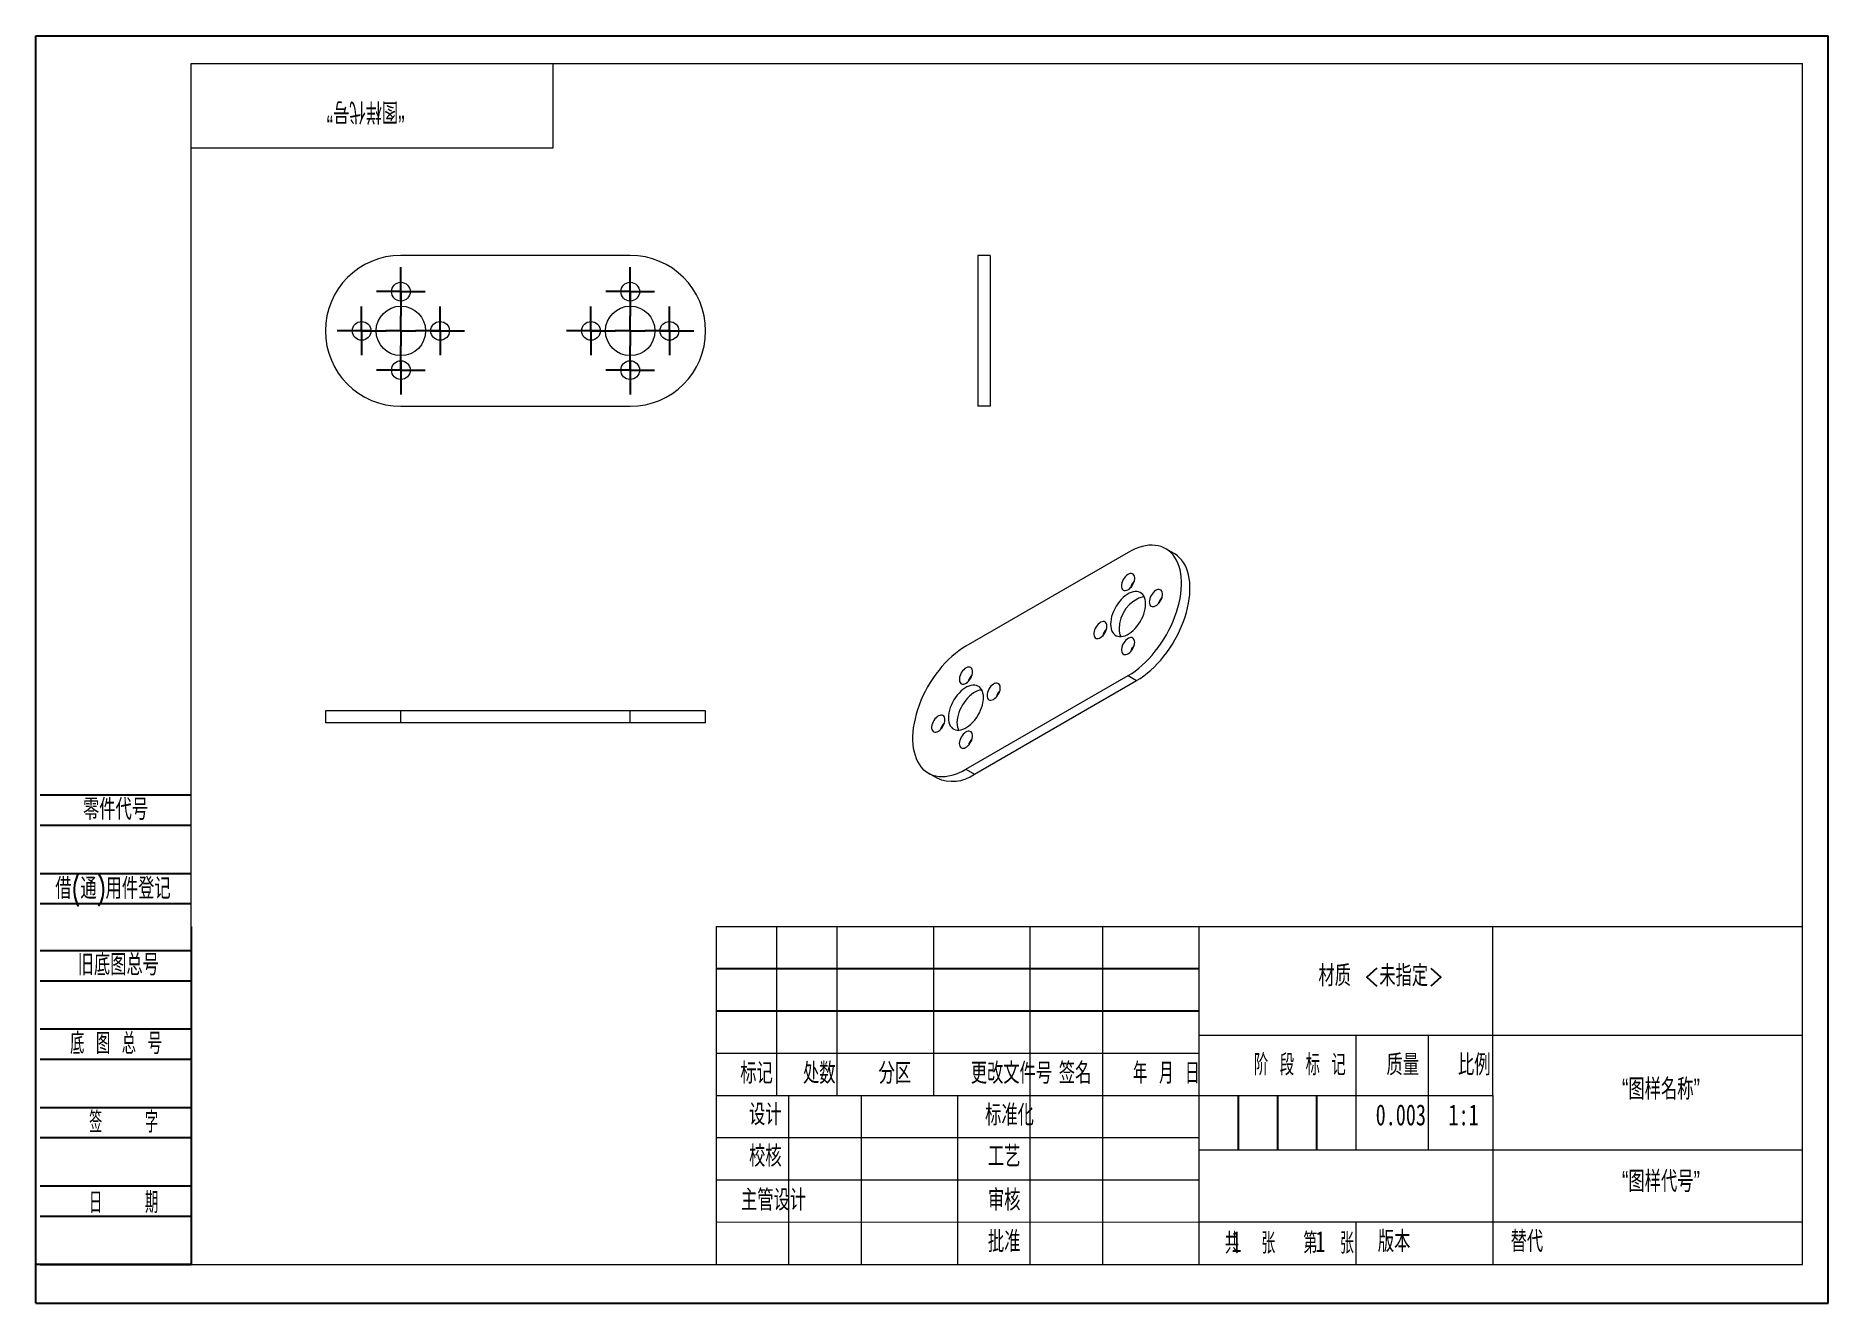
# Model space of a CAD drawing. Header units: millimetres. Extents: x 0 to 297, y 0 to 210.
import ezdxf

# ---------------------------------------------------------------- set-up
doc = ezdxf.new("R2010")
doc.units = ezdxf.units.MM
doc.layers.add('图框', color=7, linetype='Continuous')
doc.layers.add('粗实线层', color=7, linetype='Continuous', lineweight=15)
doc.styles.add('SLDTEXTSTYLE0', font='TXT', dxfattribs={"width": 0.7, "bigfont": 'bigfont'})
doc.styles.add('SLDTEXTSTYLE1', font='TXT', dxfattribs={"width": 0.6, "bigfont": 'bigfont'})
doc.styles.add('SLDTEXTSTYLE2', font='TXT', dxfattribs={"width": 0.614286, "bigfont": 'bigfont'})
doc.styles.add('SLDTEXTSTYLE3', font='TXT', dxfattribs={"width": 0.62, "bigfont": 'bigfont'})
doc.styles.add('SLDTEXTSTYLE4', font='TXT', dxfattribs={"width": 0.566667, "bigfont": 'bigfont'})
doc.styles.add('SLDTEXTSTYLE5', font='TXT', dxfattribs={"width": 0.7})

# ---------------------------------------------------------------- blocks, each defined once
blk = doc.blocks.new('SW_CENTERMARKSYMBOL_0')
at = {"layer": '图框', "color": 0}
for p, q in [((0, 5), (0, 6.6)), ((-5, 0), (-6.6, 0)), ((0, 0), (-2.5, 0)), ((0, 0), (0, 2.5)), ((0, 0), (0, -2.5)), ((0, 0), (2.5, 0)), ((5, 0), (6.6, 0)), ((0, -5), (0, -6.6))]:
    blk.add_line(p, q, dxfattribs=at)
blk = doc.blocks.new('SW_CENTERMARKSYMBOL_1')
at = {"layer": '图框', "color": 0}
for p, q in [((0, 5), (0, 6.6)), ((-5, 0), (-6.6, 0)), ((0, 0), (-2.5, 0)), ((0, 0), (0, 2.5)), ((0, 0), (0, -2.5)), ((0, 0), (2.5, 0)), ((5, 0), (6.6, 0)), ((0, -5), (0, -6.6))]:
    blk.add_line(p, q, dxfattribs=at)
blk = doc.blocks.new('SW_CENTERMARKSYMBOL_2')
at = {"layer": '图框', "color": 0}
for p, q in [((0, 2.5), (0, 4.05)), ((-2.5, 0), (-4.05, 0)), ((0, 0), (-2.5, 0)), ((0, 0), (0, 2.5)), ((0, 0), (0, -2.5)), ((0, 0), (2.5, 0)), ((2.5, 0), (4.05, 0)), ((0, -2.5), (0, -4.05))]:
    blk.add_line(p, q, dxfattribs=at)
blk = doc.blocks.new('SW_CENTERMARKSYMBOL_3')
at = {"layer": '图框', "color": 0}
for p, q in [((0, 2.5), (0, 4.05)), ((-2.5, 0), (-4.05, 0)), ((0, 0), (-2.5, 0)), ((0, 0), (0, 2.5)), ((0, 0), (0, -2.5)), ((0, 0), (2.5, 0)), ((2.5, 0), (4.05, 0)), ((0, -2.5), (0, -4.05))]:
    blk.add_line(p, q, dxfattribs=at)
blk = doc.blocks.new('SW_CENTERMARKSYMBOL_4')
at = {"layer": '图框', "color": 0}
for p, q in [((0, 2.5), (0, 4.05)), ((-2.5, 0), (-4.05, 0)), ((0, 0), (-2.5, 0)), ((0, 0), (0, 2.5)), ((0, 0), (0, -2.5)), ((0, 0), (2.5, 0)), ((2.5, 0), (4.05, 0)), ((0, -2.5), (0, -4.05))]:
    blk.add_line(p, q, dxfattribs=at)
blk = doc.blocks.new('SW_CENTERMARKSYMBOL_5')
at = {"layer": '图框', "color": 0}
for p, q in [((0, 2.5), (0, 4.05)), ((-2.5, 0), (-4.05, 0)), ((0, 0), (-2.5, 0)), ((0, 0), (0, 2.5)), ((0, 0), (0, -2.5)), ((0, 0), (2.5, 0)), ((2.5, 0), (4.05, 0)), ((0, -2.5), (0, -4.05))]:
    blk.add_line(p, q, dxfattribs=at)
blk = doc.blocks.new('SW_CENTERMARKSYMBOL_6')
at = {"layer": '图框', "color": 0}
for p, q in [((0, 2.5), (0, 4.05)), ((-2.5, 0), (-4.05, 0)), ((0, 0), (-2.5, 0)), ((0, 0), (0, 2.5)), ((0, 0), (0, -2.5)), ((0, 0), (2.5, 0)), ((2.5, 0), (4.05, 0)), ((0, -2.5), (0, -4.05))]:
    blk.add_line(p, q, dxfattribs=at)
blk = doc.blocks.new('SW_CENTERMARKSYMBOL_7')
at = {"layer": '图框', "color": 0}
for p, q in [((0, 2.5), (0, 4.05)), ((-2.5, 0), (-4.05, 0)), ((0, 0), (-2.5, 0)), ((0, 0), (0, 2.5)), ((0, 0), (0, -2.5)), ((0, 0), (2.5, 0)), ((2.5, 0), (4.05, 0)), ((0, -2.5), (0, -4.05))]:
    blk.add_line(p, q, dxfattribs=at)
blk = doc.blocks.new('SW_CENTERMARKSYMBOL_8')
at = {"layer": '图框', "color": 0}
for p, q in [((0, 2.5), (0, 4.05)), ((-2.5, 0), (-4.05, 0)), ((0, 0), (-2.5, 0)), ((0, 0), (0, 2.5)), ((0, 0), (0, -2.5)), ((0, 0), (2.5, 0)), ((2.5, 0), (4.05, 0)), ((0, -2.5), (0, -4.05))]:
    blk.add_line(p, q, dxfattribs=at)
blk = doc.blocks.new('SW_CENTERMARKSYMBOL_9')
at = {"layer": '图框', "color": 0}
for p, q in [((0, 2.5), (0, 4.05)), ((-2.5, 0), (-4.05, 0)), ((0, 0), (-2.5, 0)), ((0, 0), (0, 2.5)), ((0, 0), (0, -2.5)), ((0, 0), (2.5, 0)), ((2.5, 0), (4.05, 0)), ((0, -2.5), (0, -4.05))]:
    blk.add_line(p, q, dxfattribs=at)

msp = doc.modelspace()

# ---------------------------------------------------------------- linework, layer by layer
at = {"color": 7, "linetype": 'Continuous', "lineweight": 15}
for p, q in [((98.48, 173.61), (60.48, 173.61)), ((158.11, 173.61), (156.11, 173.61)), ((156.11, 173.61), (156.11, 148.61)), ((158.11, 173.61), (158.11, 148.61)), ((60.48, 148.61), (98.48, 148.61)), ((158.11, 148.61), (156.11, 148.61)), ((188.65, 124.2), (187.24, 125.01)), ((180.99, 124.4), (154.12, 108.88)), ((154.12, 88.47), (180.99, 103.98)), ((180.99, 103.98), (182.4, 103.17)), ((155.53, 87.65), (182.4, 103.17)), ((47.98, 98.15), (47.98, 96.15)), ((60.48, 98.15), (47.98, 98.15)), ((60.48, 96.15), (60.48, 98.15)), ((98.48, 98.15), (60.48, 98.15)), ((98.48, 96.15), (98.48, 98.15)), ((110.98, 98.15), (98.48, 98.15)), ((110.98, 96.15), (110.98, 98.15)), ((60.48, 96.15), (47.98, 96.15)), ((98.48, 96.15), (60.48, 96.15)), ((110.98, 96.15), (98.48, 96.15)), ((147.87, 87.85), (149.28, 87.03)), ((154.12, 88.47), (155.53, 87.65))]:
    msp.add_line(p, q, dxfattribs=at)
at = {"color": 7, "linetype": 'Continuous', "lineweight": 15, "flags": 128}
for points in [[(180.99, 103.98), (181.58, 104.35), (182.17, 104.75), (182.75, 105.2), (183.32, 105.69), (183.89, 106.22), (184.44, 106.78), (184.97, 107.38), (185.49, 108.01), (185.99, 108.66), (186.47, 109.34), (186.92, 110.04), (187.34, 110.76), (187.74, 111.5), (188.1, 112.24), (188.44, 113), (188.74, 113.76), (189.01, 114.52), (189.24, 115.28), (189.43, 116.04), (189.59, 116.79), (189.7, 117.52), (189.78, 118.24), (189.82, 118.95), (189.82, 119.63), (189.78, 120.29), (189.7, 120.92), (189.59, 121.52), (189.43, 122.09), (189.24, 122.62), (189.01, 123.11), (188.74, 123.57), (188.44, 123.98), (188.1, 124.35), (187.74, 124.67), (187.34, 124.95), (186.92, 125.18), (186.47, 125.36), (185.99, 125.49), (185.49, 125.57), (184.97, 125.6), (184.44, 125.58), (183.89, 125.5), (183.32, 125.38), (182.75, 125.21), (182.17, 124.98), (181.58, 124.71), (180.99, 124.4)], [(182.4, 103.17), (182.99, 103.53), (183.58, 103.94), (184.16, 104.39), (184.74, 104.88), (185.3, 105.4), (185.85, 105.97), (186.39, 106.56), (186.91, 107.19), (187.4, 107.84), (187.88, 108.52), (188.33, 109.22), (188.76, 109.94), (189.15, 110.68), (189.52, 111.43), (189.85, 112.18), (190.15, 112.94), (190.42, 113.7), (190.65, 114.47), (190.84, 115.22), (191, 115.97), (191.12, 116.71), (191.2, 117.43), (191.24, 118.13), (191.24, 118.81), (191.2, 119.47), (191.12, 120.1), (191, 120.7), (190.84, 121.27), (190.65, 121.8), (190.42, 122.3), (190.15, 122.75), (189.85, 123.16), (189.52, 123.53), (189.15, 123.86), (188.76, 124.14), (188.65, 124.2)], [(179.89, 118.86), (179.91, 118.64), (179.97, 118.44), (180.07, 118.28), (180.19, 118.16), (180.35, 118.1), (180.53, 118.08), (180.73, 118.12), (180.94, 118.2), (181.14, 118.33), (181.35, 118.51), (181.54, 118.72), (181.71, 118.95), (181.85, 119.21), (181.96, 119.48), (182.04, 119.75), (182.08, 120.01), (182.08, 120.25), (182.04, 120.46), (181.96, 120.64), (181.85, 120.78), (181.71, 120.87), (181.54, 120.91), (181.35, 120.9), (181.14, 120.84), (180.94, 120.73), (180.73, 120.58), (180.53, 120.38), (180.35, 120.16), (180.19, 119.91), (180.07, 119.65), (179.97, 119.38), (179.91, 119.11), (179.89, 118.86)], [(178.09, 112.51), (178.11, 112.14), (178.17, 111.79), (178.26, 111.47), (178.4, 111.19), (178.57, 110.95), (178.77, 110.75), (179, 110.6), (179.26, 110.5), (179.54, 110.45), (179.84, 110.45), (180.16, 110.5), (180.48, 110.6), (180.82, 110.75), (181.16, 110.94), (181.49, 111.18), (181.82, 111.46), (182.14, 111.78), (182.44, 112.13), (182.72, 112.5), (182.98, 112.9), (183.21, 113.32), (183.41, 113.75), (183.58, 114.18), (183.71, 114.62), (183.81, 115.04), (183.87, 115.46), (183.89, 115.86), (183.87, 116.24), (183.81, 116.59), (183.71, 116.91), (183.58, 117.19), (183.41, 117.43), (183.21, 117.62), (182.98, 117.77), (182.72, 117.87), (182.44, 117.92), (182.14, 117.93), (181.82, 117.88), (181.49, 117.78), (181.16, 117.63), (180.82, 117.43), (180.48, 117.19), (180.16, 116.92), (179.84, 116.6), (179.54, 116.25), (179.26, 115.87), (179, 115.48), (178.77, 115.06), (178.57, 114.63), (178.4, 114.2), (178.26, 113.76), (178.17, 113.33), (178.11, 112.91), (178.09, 112.51)], [(184.49, 116.21), (184.51, 115.98), (184.57, 115.78), (184.66, 115.63), (184.79, 115.51), (184.95, 115.44), (185.13, 115.43), (185.33, 115.46), (185.53, 115.55), (185.74, 115.68), (185.94, 115.85), (186.13, 116.06), (186.3, 116.3), (186.45, 116.56), (186.56, 116.82), (186.64, 117.09), (186.67, 117.35), (186.67, 117.59), (186.64, 117.81), (186.56, 117.98), (186.45, 118.12), (186.3, 118.21), (186.13, 118.25), (185.94, 118.24), (185.74, 118.18), (185.53, 118.08), (185.33, 117.92), (185.13, 117.73), (184.95, 117.51), (184.79, 117.26), (184.66, 116.99), (184.57, 116.72), (184.51, 116.46), (184.49, 116.21)], [(177.49, 112.17), (177.47, 112.4), (177.41, 112.59), (177.31, 112.75), (177.18, 112.87), (177.03, 112.93), (176.85, 112.95), (176.65, 112.91), (176.44, 112.83), (176.24, 112.7), (176.03, 112.52), (175.84, 112.31), (175.67, 112.08), (175.53, 111.82), (175.42, 111.55), (175.34, 111.28), (175.3, 111.03), (175.3, 110.78), (175.34, 110.57), (175.42, 110.39), (175.53, 110.26), (175.67, 110.16), (175.84, 110.12), (176.03, 110.13), (176.24, 110.19), (176.44, 110.3), (176.65, 110.45), (176.85, 110.65), (177.03, 110.87), (177.18, 111.12), (177.31, 111.38), (177.41, 111.65), (177.47, 111.92), (177.49, 112.17)], [(182.08, 109.51), (182.06, 109.74), (182.01, 109.94), (181.91, 110.1), (181.78, 110.21), (181.62, 110.28), (181.44, 110.3), (181.25, 110.26), (181.04, 110.18), (180.83, 110.04), (180.63, 109.87), (180.44, 109.66), (180.27, 109.42), (180.13, 109.17), (180.01, 108.9), (179.94, 108.63), (179.9, 108.37), (179.9, 108.13), (179.94, 107.92), (180.01, 107.74), (180.13, 107.6), (180.27, 107.51), (180.44, 107.47), (180.63, 107.48), (180.83, 107.54), (181.04, 107.65), (181.25, 107.8), (181.44, 107.99), (181.62, 108.22), (181.78, 108.47), (181.91, 108.73), (182.01, 109), (182.06, 109.26), (182.08, 109.51)], [(154.12, 108.88), (153.53, 108.52), (152.94, 108.11), (152.36, 107.66), (151.78, 107.17), (151.22, 106.64), (150.67, 106.08), (150.13, 105.49), (149.61, 104.86), (149.12, 104.2), (148.64, 103.52), (148.19, 102.82), (147.76, 102.1), (147.37, 101.37), (147, 100.62), (146.67, 99.87), (146.37, 99.11), (146.1, 98.34), (145.87, 97.58), (145.68, 96.83), (145.52, 96.08), (145.4, 95.34), (145.32, 94.62), (145.28, 93.92), (145.28, 93.24), (145.32, 92.58), (145.4, 91.95), (145.52, 91.35), (145.68, 90.78), (145.87, 90.25), (146.1, 89.75), (146.37, 89.3), (146.67, 88.88), (147, 88.51), (147.37, 88.19), (147.76, 87.91), (148.19, 87.68), (148.64, 87.5), (149.12, 87.37), (149.61, 87.29), (150.13, 87.27), (150.67, 87.29), (151.22, 87.36), (151.78, 87.48), (152.36, 87.66), (152.94, 87.88), (153.53, 88.15), (154.12, 88.47)], [(155.21, 104.62), (155.19, 104.84), (155.13, 105.04), (155.04, 105.2), (154.91, 105.32), (154.75, 105.38), (154.57, 105.4), (154.38, 105.36), (154.17, 105.28), (153.96, 105.15), (153.76, 104.97), (153.57, 104.76), (153.4, 104.53), (153.26, 104.27), (153.14, 104), (153.07, 103.73), (153.03, 103.47), (153.03, 103.23), (153.07, 103.02), (153.14, 102.84), (153.26, 102.7), (153.4, 102.61), (153.57, 102.57), (153.76, 102.58), (153.96, 102.64), (154.17, 102.75), (154.38, 102.9), (154.57, 103.1), (154.75, 103.32), (154.91, 103.57), (155.04, 103.83), (155.13, 104.1), (155.19, 104.37), (155.21, 104.62)], [(157.02, 100.35), (157, 100.73), (156.94, 101.08), (156.84, 101.39), (156.71, 101.67), (156.54, 101.91), (156.34, 102.11), (156.11, 102.26), (155.85, 102.36), (155.57, 102.41), (155.27, 102.41), (154.95, 102.36), (154.62, 102.26), (154.29, 102.12), (153.95, 101.92), (153.61, 101.68), (153.29, 101.4), (152.97, 101.09), (152.67, 100.74), (152.39, 100.36), (152.13, 99.96), (151.9, 99.55), (151.7, 99.12), (151.53, 98.68), (151.39, 98.25), (151.3, 97.82), (151.24, 97.4), (151.22, 97), (151.24, 96.63), (151.3, 96.28), (151.39, 95.96), (151.53, 95.68), (151.7, 95.44), (151.9, 95.24), (152.13, 95.09), (152.39, 94.99), (152.67, 94.94), (152.97, 94.94), (153.29, 94.99), (153.61, 95.09), (153.95, 95.24), (154.29, 95.43), (154.62, 95.67), (154.95, 95.95), (155.27, 96.27), (155.57, 96.61), (155.85, 96.99), (156.11, 97.39), (156.34, 97.81), (156.54, 98.24), (156.71, 98.67), (156.84, 99.1), (156.94, 99.53), (157, 99.95), (157.02, 100.35)], [(156.75, 101.6), (156.68, 101.6), (156.36, 101.55), (156.04, 101.45), (155.7, 101.3), (155.36, 101.11), (155.03, 100.87), (154.7, 100.59), (154.38, 100.27), (154.08, 99.92), (153.8, 99.55), (153.54, 99.15), (153.31, 98.73), (153.11, 98.3), (152.94, 97.87), (152.81, 97.43), (152.71, 97), (152.65, 96.59), (152.63, 96.19), (152.65, 95.81), (152.71, 95.46), (152.81, 95.14), (152.9, 94.94)], [(157.62, 100.7), (157.64, 100.47), (157.7, 100.27), (157.79, 100.11), (157.92, 100), (158.08, 99.93), (158.26, 99.92), (158.46, 99.95), (158.66, 100.04), (158.87, 100.17), (159.07, 100.34), (159.26, 100.55), (159.43, 100.79), (159.58, 101.04), (159.69, 101.31), (159.77, 101.58), (159.8, 101.84), (159.8, 102.08), (159.77, 102.29), (159.69, 102.47), (159.58, 102.61), (159.43, 102.7), (159.26, 102.74), (159.07, 102.73), (158.87, 102.67), (158.66, 102.56), (158.46, 102.41), (158.26, 102.22), (158.08, 101.99), (157.92, 101.75), (157.79, 101.48), (157.7, 101.21), (157.64, 100.95), (157.62, 100.7)], [(150.62, 96.66), (150.6, 96.88), (150.54, 97.08), (150.44, 97.24), (150.31, 97.35), (150.16, 97.42), (149.98, 97.44), (149.78, 97.4), (149.57, 97.32), (149.37, 97.19), (149.16, 97.01), (148.97, 96.8), (148.8, 96.57), (148.66, 96.31), (148.55, 96.04), (148.47, 95.77), (148.43, 95.51), (148.43, 95.27), (148.47, 95.06), (148.55, 94.88), (148.66, 94.74), (148.8, 94.65), (148.97, 94.61), (149.16, 94.62), (149.37, 94.68), (149.57, 94.79), (149.78, 94.94), (149.98, 95.13), (150.16, 95.36), (150.31, 95.61), (150.44, 95.87), (150.54, 96.14), (150.6, 96.41), (150.62, 96.66)], [(153.02, 92.74), (153.04, 92.51), (153.1, 92.31), (153.2, 92.15), (153.32, 92.04), (153.48, 91.97), (153.66, 91.96), (153.86, 91.99), (154.07, 92.07), (154.27, 92.21), (154.48, 92.38), (154.67, 92.59), (154.84, 92.83), (154.98, 93.08), (155.09, 93.35), (155.17, 93.62), (155.21, 93.88), (155.21, 94.12), (155.17, 94.33), (155.09, 94.51), (154.98, 94.65), (154.84, 94.74), (154.67, 94.78), (154.48, 94.77), (154.27, 94.71), (154.07, 94.6), (153.86, 94.45), (153.66, 94.26), (153.48, 94.03), (153.32, 93.78), (153.2, 93.52), (153.1, 93.25), (153.04, 92.99), (153.02, 92.74)]]:
    msp.add_lwpolyline(points, dxfattribs=at)
at = {"color": 7, "linetype": 'Continuous', "lineweight": 15}
for centre, radius in [((60.48, 167.61), 1.55), ((98.48, 167.61), 1.55), ((60.48, 161.11), 4.1), ((98.48, 161.11), 4.1), ((53.98, 161.11), 1.55), ((66.98, 161.11), 1.55), ((91.98, 161.11), 1.55), ((104.98, 161.11), 1.55), ((60.48, 154.61), 1.55), ((98.48, 154.61), 1.55)]:
    msp.add_circle(centre, radius, dxfattribs=at)
for centre, radius, start, end in [((60.48, 161.11), 12.5, 90, 270), ((98.48, 161.11), 12.5, 270, 90), ((183.85, 117.85), 2.56, 135.6733, 164.3321), ((185.03, 111.77), 5.52, 104.7533, 180.7654), ((188.44, 115.19), 2.56, 135.6733, 164.3321), ((179.26, 109.88), 2.58, 135.7642, 164.2412), ((182.19, 111.62), 2.69, 178.3332, 205.8467), ((183.86, 107.22), 2.58, 135.7642, 164.2412), ((156.99, 102.33), 2.58, 135.7642, 164.2412), ((161.57, 99.68), 2.56, 135.6733, 164.3321), ((152.39, 94.36), 2.58, 135.7642, 164.2412), ((156.98, 91.72), 2.56, 135.6733, 164.3321), ((151.87, 92.74), 6.27, 245.5757, 305.7348)]:
    msp.add_arc(centre, radius, start, end, dxfattribs=at)
at = {"layer": '图框'}
for p, q in [((-0.01, 0), (-0.01, 210)), ((-0.01, 210), (296.99, 210)), ((296.99, 0), (296.99, 210)), ((0.73, 84.22), (25.73, 84.22)), ((0.73, 79.22), (25.73, 79.22)), ((0.73, 71.22), (25.73, 71.22)), ((0.73, 66.22), (25.73, 66.22)), ((25.73, 62.43), (25.73, 6.43)), ((0.73, 58.43), (25.73, 58.43)), ((112.73, 55.43), (192.73, 55.43)), ((0.73, 53.43), (25.73, 53.43)), ((112.73, 48.43), (192.73, 48.43)), ((0.73, 45.43), (25.73, 45.43)), ((0.73, 40.43), (25.73, 40.43)), ((199.23, 34.43), (199.23, 25.43)), ((205.73, 34.43), (205.73, 25.43)), ((212.23, 34.43), (212.23, 25.43)), ((0.73, 32.43), (25.73, 32.43)), ((0.73, 27.43), (25.73, 27.43)), ((0.73, 19.43), (25.73, 19.43)), ((0.73, 14.43), (25.73, 14.43)), ((25.73, 6.43), (-0.01, 6.43)), ((0.73, 6.43), (25.73, 6.43)), ((241.42, 6.44), (241.42, 6.43)), ((-0.01, 0), (296.99, 0))]:
    msp.add_line(p, q, dxfattribs=at)
at = {"layer": '图框', "linetype": 'Continuous', "lineweight": 15}
for p, q in [((25.73, 6.43), (25.73, 205.43)), ((25.73, 205.43), (292.73, 205.43)), ((292.73, 6.43), (292.73, 205.43)), ((25.73, 6.43), (292.73, 6.43))]:
    msp.add_line(p, q, dxfattribs=at)
at = {"layer": '图框', "lineweight": 15}
for p, q in [((112.73, 62.43), (292.73, 62.43)), ((112.73, 62.43), (112.73, 6.43)), ((122.73, 62.43), (122.73, 34.43)), ((132.73, 62.43), (132.73, 34.43)), ((148.73, 62.43), (148.73, 34.43)), ((164.73, 62.43), (164.73, 6.43)), ((176.73, 62.43), (176.73, 6.43)), ((192.73, 62.43), (192.73, 6.43)), ((241.39, 62.43), (241.42, 6.44)), ((192.73, 44.43), (292.73, 44.43)), ((218.73, 44.43), (218.73, 25.43)), ((230.73, 44.43), (230.73, 25.43)), ((112.73, 41.43), (192.73, 41.43)), ((112.73, 34.43), (192.73, 34.43)), ((124.73, 34.43), (124.73, 6.43)), ((136.73, 34.43), (136.73, 6.43)), ((152.73, 34.43), (152.73, 6.43)), ((192.73, 34.43), (241.4, 34.43)), ((112.73, 27.43), (192.73, 27.43)), ((192.73, 25.43), (292.73, 25.43)), ((112.73, 20.43), (192.73, 20.43)), ((112.73, 13.43), (192.73, 13.45)), ((192.73, 13.45), (292.73, 13.48)), ((218.73, 13.46), (218.73, 6.43)), ((112.73, 6.43), (292.73, 6.43))]:
    msp.add_line(p, q, dxfattribs=at)
at = {"layer": '粗实线层'}
for p, q in [((85.73, 191.43), (85.73, 205.43)), ((25.73, 191.43), (85.73, 191.43))]:
    msp.add_line(p, q, dxfattribs=at)

# ---------------------------------------------------------------- block references
at = {"layer": '图框'}
for name, p in [('SW_CENTERMARKSYMBOL_2', (60.48, 167.61)), ('SW_CENTERMARKSYMBOL_9', (98.48, 167.61)), ('SW_CENTERMARKSYMBOL_0', (60.48, 161.11)), ('SW_CENTERMARKSYMBOL_1', (98.48, 161.11)), ('SW_CENTERMARKSYMBOL_4', (53.98, 161.11)), ('SW_CENTERMARKSYMBOL_5', (66.98, 161.11)), ('SW_CENTERMARKSYMBOL_7', (91.98, 161.11)), ('SW_CENTERMARKSYMBOL_8', (104.98, 161.11)), ('SW_CENTERMARKSYMBOL_3', (60.48, 154.61)), ('SW_CENTERMARKSYMBOL_6', (98.48, 154.61))]:
    msp.add_blockref(name, p, dxfattribs=at)

# ---------------------------------------------------------------- texts
at = {"layer": '图框', "insert": (54.64, 195.65), "char_height": 3.5, "attachment_point": 2, "rotation": 180, "style": 'SLDTEXTSTYLE0'}
msp.add_mtext('\\M+18167图样\\M+191E3\\M+18D86\\M+18168', dxfattribs=at)
at = {"layer": '图框', "char_height": 3.5}
for s, insert, attachment_point, style in [('\\M+197EB\\M+18C8F\\M+191E3\\M+18D86', (7.81, 83.58), 1, 'SLDTEXTSTYLE0'), ('\\M+18ED8(\\M+192CA)\\M+19770\\M+18C8F\\M+1936F记', (3.22, 70.47), 1, 'SLDTEXTSTYLE0'), ('\\M+18B8C\\M+192EA图总\\M+18D86', (6.92, 57.82), 1, 'SLDTEXTSTYLE0'), ('\\M+18DDE质 <\\M+196A2\\M+18E77\\M+192E8>', (222.88, 56.01), 2, 'SLDTEXTSTYLE0'), ('\\M+192EA 图 总 \\M+18D86', (5.67, 44.77), 1, 'SLDTEXTSTYLE2'), ('阶 \\M+19269 标 记', (209.45, 41.24), 2, 'SLDTEXTSTYLE2'), ('\\M+194E4\\M+197E1', (238.35, 41.24), 2, 'SLDTEXTSTYLE0'), ('标记', (119.42, 39.85), 2, 'SLDTEXTSTYLE0'), ('处\\M+19094', (129.81, 39.85), 2, 'SLDTEXTSTYLE0'), ('\\M+195AA\\M+18BE6', (142.33, 39.85), 2, 'SLDTEXTSTYLE0'), ('\\M+18D58\\M+189FC\\M+195B6\\M+18C8F\\M+18D86', (161.66, 39.85), 2, 'SLDTEXTSTYLE0'), ('签\\M+196BC', (172.2, 39.85), 2, 'SLDTEXTSTYLE0'), ('\\M+1944E \\M+18C8E \\M+193FA', (187.32, 39.85), 2, 'SLDTEXTSTYLE3'), ('质\\M+197CA', (226.5, 41.24), 2, 'SLDTEXTSTYLE0'), ('\\M+18167图样\\M+196BC\\M+18FCC\\M+18168', (269.29, 37.22), 2, 'SLDTEXTSTYLE0'), ('设计', (120.87, 32.99), 2, 'SLDTEXTSTYLE0'), ('标\\M+18F79\\M+189BB', (161.34, 32.92), 2, 'SLDTEXTSTYLE0'), ('0.003', (226.18, 32.95), 2, 'SLDTEXTSTYLE5'), ('1:1', (236.58, 32.95), 2, 'SLDTEXTSTYLE5'), ('签    \\M+18E9A', (14.54, 31.76), 2, 'SLDTEXTSTYLE4'), ('\\M+18D5A\\M+18A6A', (120.87, 26.11), 2, 'SLDTEXTSTYLE0'), ('\\M+18D48艺', (160.46, 26.07), 2, 'SLDTEXTSTYLE0'), ('\\M+18167图样\\M+191E3\\M+18D86\\M+18168', (269.29, 21.92), 2, 'SLDTEXTSTYLE0'), ('\\M+193FA    \\M+18AFA', (14.54, 18.41), 2, 'SLDTEXTSTYLE4'), ('\\M+18EE5\\M+18AC7设计', (122.23, 18.83), 2, 'SLDTEXTSTYLE0'), ('审\\M+18A6A', (160.46, 18.83), 2, 'SLDTEXTSTYLE0'), ('\\M+194E1\\M+18F79', (160.46, 11.95), 2, 'SLDTEXTSTYLE0'), ('\\M+18BA4  张', (201.21, 11.69), 2, 'SLDTEXTSTYLE1'), ('\\M+191E6  张', (214.23, 11.69), 2, 'SLDTEXTSTYLE1'), ('\\M+194C5\\M+1967B', (225.07, 11.96), 2, 'SLDTEXTSTYLE0'), ('\\M+191D6\\M+191E3', (244.37, 11.96), 1, 'SLDTEXTSTYLE0'), ('1', (198.12, 11.96), 1, 'SLDTEXTSTYLE5'), ('1', (212.02, 11.96), 1, 'SLDTEXTSTYLE5')]:
    msp.add_mtext(s, dxfattribs=dict(at, insert=insert, attachment_point=attachment_point, style=style))

doc.saveas('drawing.dxf')
